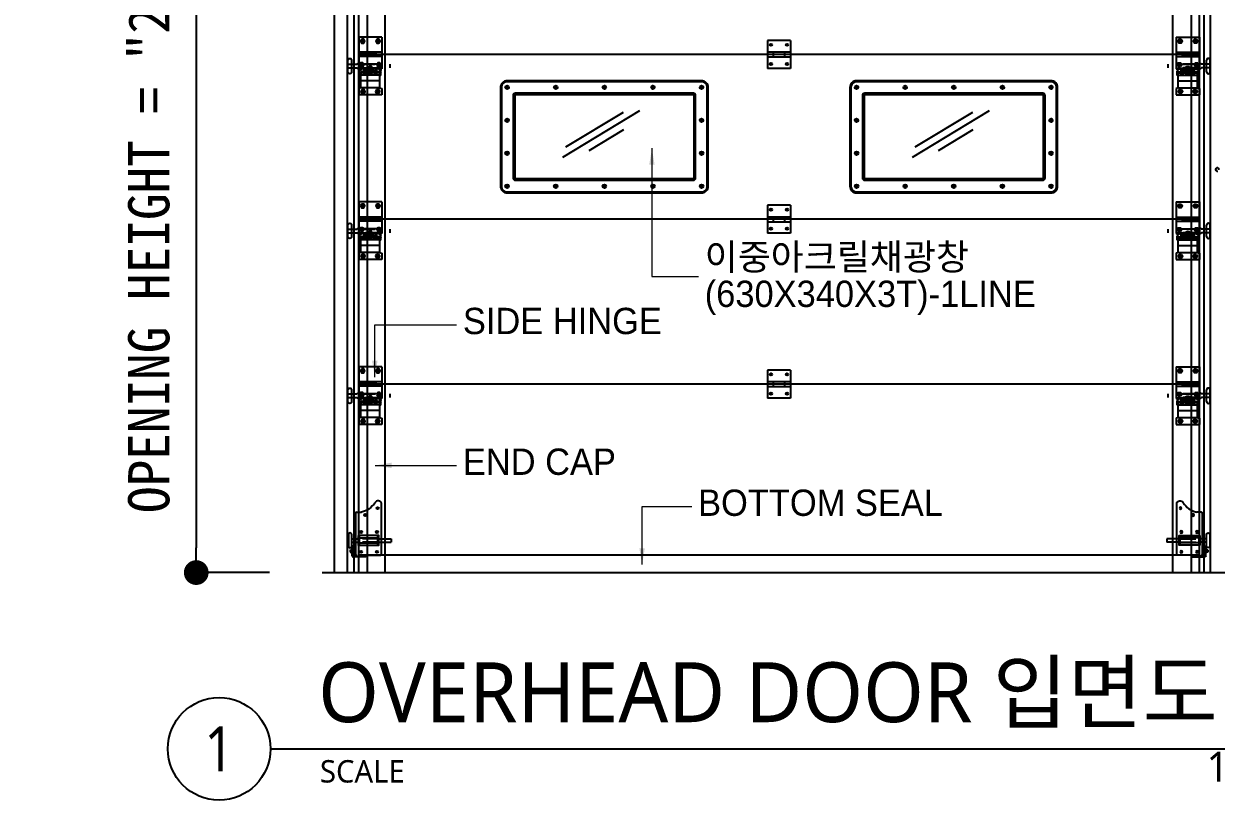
# Model space of a CAD drawing. Header units: millimetres. Extents: x 909 to 159266, y 137 to 21462.
# Drawn here: x 28010 to 31627, y 8669 to 11024 of the extents above; entities that cross this region are included whole.
import ezdxf
from ezdxf.enums import TextEntityAlignment as Align

# ---------------------------------------------------------------- set-up
doc = ezdxf.new("R2010")
doc.units = ezdxf.units.MM
doc.header["$LTSCALE"] = 50
doc.header["$MEASUREMENT"] = 0
doc.linetypes.add('HIDDEN', pattern=[2, 1, -1])
doc.linetypes.add('HIDDEN2', pattern=[0.1875, 0.125, -0.0625])
doc.layers.get('Defpoints').update_dxf_attribs({"color": 181})
for name, color, linetype in [('252', 252, 'Continuous'), ('DIM', 7, 'Continuous'), ('FIN', 5, 'Continuous'), ('OHD Frame', 2, 'Continuous'), ('OHD Panel', 5, 'Continuous'), ('OHD Track', 4, 'Continuous'), ('건축120130$0$MARK', 3, 'Continuous')]:
    doc.layers.add(name, color=color, linetype=linetype)
doc.styles.add('2020음성 1차', font='나눔고딕Bold.ttf')
doc.styles.get("Standard").update_dxf_attribs({"font": 'NanumGothicBold.ttf'})
doc.styles.add('돋움체', font='')
doc.styles.add('울릉도M', font='NanumGothic.ttf')
doc.styles.add('헤드라인', font='')
doc.styles.get('돋움체').set_extended_font_data('DotumChe')
doc.styles.get('헤드라인').set_extended_font_data('HY울릉도M')
doc.dimstyles.new('ISO-25', dxfattribs={"dimtxt": 2.5, "dimasz": 2.5, "dimexe": 1.25, "dimexo": 0.625, "dimtad": 1, "dimtxsty": 'Standard', "dimcen": 2.5, "dimadec": 0, "dimazin": 0, "dimtfac": 1, "dimtmove": 0, "dimatfit": 3, "dimfxl": 1, "dimarcsym": 0})
doc.dimstyles.new('류재성$0', dxfattribs={"dimscale": 50, "dimtxt": 3, "dimasz": 1.5, "dimexe": 0, "dimexo": 2, "dimgap": 1, "dimtad": 1, "dimdec": 0, "dimdsep": 46, "dimlunit": 6, "dimtxsty": '2020음성 1차', "dimblk1": 'DOT', "dimblk2": 'DOT', "dimsah": 1, "dimcen": 0.09, "dimclrt": 4, "dimadec": 0, "dimazin": 0, "dimtfac": 1, "dimtdec": 4, "dimtofl": 0, "dimtmove": 0, "dimatfit": 3, "dimldrblk": 'DOT', "dimfxl": 1, "dimtolj": 1, "dimtzin": 0, "dimarcsym": 0})

# ---------------------------------------------------------------- blocks, each defined once
blk = doc.blocks.new('2인치 BOTTOM HINGE')
for p, q in [((63231.5, 107460), (63231.5, 107614.3)), ((63153.5, 107458), (63153.5, 107584)), ((63156.5, 107587), (63169.6, 107587)), ((63164, 107516.7), (63164, 107486.7)), ((63164, 107509.2), (63221, 107509.2)), ((63221, 107486.7), (63221, 107516.7)), ((63137.3, 107471.9), (63138.1, 107472.5)), ((63137.3, 107466.1), (63138.1, 107465.5)), ((63138.1, 107465.5), (63138.1, 107472.5)), ((63143.3, 107454.8), (63141.6, 107485)), ((63145.3, 107454.9), (63143.6, 107485.1)), ((63150.4, 107473.2), (63150.4, 107464.8)), ((63153.5, 107478), (63150.5, 107473.7)), ((63153.5, 107460), (63150.5, 107464.2)), ((63164, 107494.2), (63221, 107494.2)), ((63156.5, 107454), (63146.3, 107454)), ((63156.5, 107452), (63146.3, 107452)), ((63154.5, 107457), (63155.5, 107457)), ((63156.5, 107452), (63156.5, 107456)), ((63183.5, 107452), (63156.5, 107452)), ((63184.5, 107453), (63184.5, 107454)), ((63187.5, 107457), (63228.5, 107457))]:
    blk.add_line(p, q)
at = {"color": 4}
for p, q in [((63141.5, 107506.7), (63158.5, 107506.7)), ((63141.5, 107496.7), (63158.5, 107496.7)), ((63224, 107506.7), (63261.5, 107506.7)), ((63224, 107496.7), (63261.5, 107496.7)), ((63261.5, 107506.7), (63261.5, 107496.7))]:
    blk.add_line(p, q, dxfattribs=at)
at = {"color": 4, "linetype": 'HIDDEN'}
for p, q in [((63224, 107506.7), (63161, 107506.7)), ((63224, 107496.7), (63161, 107496.7))]:
    blk.add_line(p, q, dxfattribs=at)
at = {"color": 4}
blk.add_lwpolyline([(63136.5, 107479.2), (63136.5, 107479.2, 0.414214), (63141.5, 107484.2), (63141.5, 107519.2, 0.414214), (63136.5, 107524.2), (63136.5, 107524.2, 0.414214), (63131.5, 107519.2), (63131.5, 107484.2, 0.414214)], format="xyb", close=True, dxfattribs=at)
blk.add_lwpolyline([(63161, 107516.7), (63161, 107486.7), (63224, 107486.7), (63224, 107516.7)], close=True)
for points in [[(63137.3, 107471.9), (63137.3, 107466.1)], [(63142.3, 107472.5), (63138.1, 107472.5)], [(63138.1, 107465.5), (63142.7, 107465.5)], [(63150.4, 107472.5), (63144.3, 107472.5)], [(63144.7, 107465.5), (63150.4, 107465.5)]]:
    blk.add_lwpolyline(points)
for centre in [(63182.5, 107578.7), (63220.1, 107599.4), (63170, 107526.8), (63218, 107526.8), (63170, 107466.9), (63218, 107466.9)]:
    blk.add_circle(centre, 3.5)
for centre, radius, start, end in [((63209.9, 107617.8), 3, 320.8937, 332.6187), ((63221.6, 107611.7), 10.2, 14.4424, 152.6187), ((63156.5, 107584), 3, 90, 180), ((63169.6, 107592), 5, 270, 288.8696), ((63142.6, 107485), 1, 357.556, 186.7062), ((63151.4, 107473.2), 1, 145.1037, 180), ((63151.4, 107464.8), 1, 180, 214.8963), ((63146.3, 107455), 3, 183.3665, 270), ((63146.3, 107455), 1, 183.3665, 270), ((63154.5, 107458), 1, 180, 270), ((63155.5, 107456), 1, 0, 90), ((63183.5, 107453), 1, 270, 0), ((63187.5, 107454), 3, 90, 180), ((63228.5, 107460), 3, 270, 0)]:
    blk.add_arc(centre, radius, start, end)
for centre, start, end in [((63159.7, 107506.7), 0, 180), ((63159.7, 107496.7), 180, 0)]:
    blk.add_arc(centre, 1.26, start, end, dxfattribs=at)
blk.add_open_spline([(63212.2, 107615.9), (63206.8, 107609.2), (63195.8, 107595.8), (63179.5, 107590.1), (63171.2, 107587.3)], degree=3, knots=[0.321245, 0.321245, 0.321245, 0.321245, 25.636888, 51.307384, 51.307384, 51.307384, 51.307384])
blk = doc.blocks.new('_Dot')
at = {"layer": 'DIM', "color": 0, "lineweight": -2}
blk.add_line((-0.5, 0), (-1, 0), dxfattribs=at)
at = {"layer": 'DIM', "color": 0, "const_width": 0.5}
blk.add_lwpolyline([(-0.25, 0, 1), (0.25, 0, 1)], format="xyb", close=True, dxfattribs=at)
blk = doc.blocks.new('*D5539')
at = {"layer": '252', "color": 0, "lineweight": -2}
for p, q in [((28755, 11659.3), (28533.3, 11659.3)), ((28533.3, 11584.3), (28533.3, 9434.3)), ((28755, 9359.3), (28533.3, 9359.3))]:
    blk.add_line(p, q, dxfattribs=at)
at = {"layer": 'Defpoints', "color": 0}
for p in [(28855, 11659.3), (28533.3, 9359.3), (28855, 9359.3)]:
    blk.add_point(p, dxfattribs=at)
at = {"layer": '252', "color": 0, "linetype": 'ByBlock', "lineweight": -2, "xscale": 75, "yscale": 75, "zscale": 75}
for p, rotation in [((28533.3, 11659.3), 90), ((28533.3, 9359.3), 270)]:
    blk.add_blockref('_Dot', p, dxfattribs=dict(at, rotation=rotation))
at = {"layer": '252', "color": 4, "insert": (28405.4, 10509.3), "char_height": 125, "attachment_point": 5, "rotation": 90, "style": '돋움체'}
blk.add_mtext('\\A1;OPENING HEIGHT = "2,300"', dxfattribs=at)
blk = doc.blocks.new('2인치 SIDE HINGE')
at = {"color": 8}
for p, q in [((63202.3, 107903.2, 0), (63272.3, 107903.2, 0)), ((63202.3, 107903.2, 0), (63202.3, 107807.2, 0)), ((63272.3, 107903.2, 0), (63272.3, 107807.2, 0)), ((63202.3, 107857.2, 0), (63220.3, 107857.2, 0)), ((63202.3, 107844.2, 0), (63220.3, 107844.2, 0)), ((63220.3, 107857.2, 0), (63220.3, 107844.2, 0)), ((63221.1, 107857.2, 0), (63253.6, 107857.2, 0)), ((63221.1, 107844.2, 0), (63221.1, 107857.2, 0)), ((63221.1, 107844.2, 0), (63253.6, 107844.2, 0)), ((63253.6, 107844.2, 0), (63253.6, 107857.2, 0)), ((63254.3, 107857.2, 0), (63272.3, 107857.2, 0)), ((63254.3, 107857.2, 0), (63254.3, 107844.2, 0)), ((63254.3, 107844.2, 0), (63272.3, 107844.2, 0)), ((63293.8, 107797.7, 0), (63293.8, 107832.7, 0)), ((63305.3, 107797.7, 0), (63305.3, 107832.7, 0)), ((63202.3, 107821.2, 0), (63272.3, 107821.2, 0)), ((63202.3, 107807.2, 0), (63230.3, 107807.2, 0)), ((63208, 107803.5, 0), (63203.3, 107807.2, 0)), ((63205.3, 107786.7, 0), (63205.3, 107800, 0)), ((63205.3, 107786.7, 0), (63208.3, 107786.7, 0)), ((63209.4, 107804.8, 0), (63206.3, 107807.2, 0)), ((63208.3, 107750.2, 0), (63208.3, 107792.3, 0)), ((63208.3, 107787.7, 0), (63266.3, 107787.7, 0)), ((63209.3, 107797.3, 0), (63217.6, 107797.3, 0)), ((63210.3, 107794.3, 0), (63217.3, 107794.3, 0)), ((63217.3, 107789.7, 0), (63217.3, 107794.3, 0)), ((63217.6, 107797.3, 0), (63217.6, 107802.9, 0)), ((63217.6, 107789.8, 0), (63217.6, 107793.7, 0)), ((63217.8, 107796.7, 0), (63217.8, 107802.8, 0)), ((63218.1, 107793.2, 0), (63222.6, 107793.2, 0)), ((63218.3, 107796.2, 0), (63222.3, 107796.2, 0)), ((63222.8, 107796.7, 0), (63222.8, 107802.8, 0)), ((63223.1, 107797.3, 0), (63223.1, 107802.9, 0)), ((63223.1, 107797.3, 0), (63227.9, 107797.3, 0)), ((63223.1, 107789.8, 0), (63223.1, 107793.7, 0)), ((63223.3, 107797.3, 0), (63227.9, 107797.3, 0)), ((63223.3, 107794.3, 0), (63227.9, 107794.3, 0)), ((63223.3, 107794.3, 0), (63227.9, 107794.3, 0)), ((63223.3, 107789.7, 0), (63223.3, 107794.3, 0)), ((63223.3, 107793.8, 0), (63223.3, 107793.8, 0)), ((63228.6, 107799.1, 0), (63227.9, 107797.3, 0)), ((63228.3, 107803.1, 0), (63228.3, 107801.9, 0)), ((63230.3, 107810.3, 0), (63230.3, 107804.4, 0)), ((63230.3, 107804.4, 0), (63237.3, 107801.4, 0)), ((63230.5, 107800.4, 0), (63231.6, 107800.4, 0)), ((63232.1, 107799.7, 0), (63230.7, 107796.2, 0)), ((63236.5, 107807.4, 0), (63231.2, 107809, 0)), ((63232.3, 107788.2, 0), (63232.3, 107799.4, 0)), ((63232.3, 107788.2, 0), (63242.3, 107788.2, 0)), ((63232.5, 107811.9, 0), (63233.2, 107811.9, 0)), ((63232.6, 107795.4, 0), (63232.6, 107798.9, 0)), ((63232.6, 107798.9, 0), (63242.1, 107798.9, 0)), ((63232.6, 107795.4, 0), (63242.1, 107795.4, 0)), ((63232.9, 107812.5, 0), (63233, 107812.6, 0)), ((63233.2, 107812, 0), (63232.9, 107812.3, 0)), ((63232.9, 107811.5, 0), (63233.2, 107811.9, 0)), ((63233.2, 107811.1, 0), (63232.9, 107811.4, 0)), ((63232.9, 107810.6, 0), (63233.2, 107811, 0)), ((63233.2, 107810.2, 0), (63232.9, 107810.5, 0)), ((63232.9, 107809.7, 0), (63233.2, 107810.1, 0)), ((63233.2, 107809.3, 0), (63232.9, 107809.6, 0)), ((63233, 107809, 0), (63233.2, 107809.2, 0)), ((63237.3, 107806.3, 0), (63237.3, 107801.4, 0)), ((63237.3, 107801.4, 0), (63244.3, 107804.4, 0)), ((63238.2, 107807.4, 0), (63243.4, 107809, 0)), ((63241.8, 107812, 0), (63241.5, 107812.3, 0)), ((63241.5, 107811.5, 0), (63241.8, 107811.9, 0)), ((63241.8, 107811.1, 0), (63241.5, 107811.4, 0)), ((63241.5, 107810.6, 0), (63241.8, 107811, 0)), ((63241.8, 107810.2, 0), (63241.5, 107810.5, 0)), ((63241.5, 107809.7, 0), (63241.8, 107810.1, 0)), ((63241.8, 107809.3, 0), (63241.5, 107809.6, 0)), ((63241.5, 107808.8, 0), (63241.8, 107809.2, 0)), ((63241.8, 107811.9, 0), (63242.2, 107811.9, 0)), ((63242.1, 107795.4, 0), (63242.1, 107798.9, 0)), ((63242.3, 107788.2, 0), (63242.3, 107799.4, 0)), ((63242.3, 107797.3, 0), (63251.6, 107797.3, 0)), ((63242.3, 107794.3, 0), (63251.3, 107794.3, 0)), ((63244.3, 107810.3, 0), (63244.3, 107804.4, 0)), ((63244.3, 107807.2, 0), (63272.3, 107807.2, 0)), ((63246.3, 107803.1, 0), (63246.3, 107801.9, 0)), ((63251.3, 107789.7, 0), (63251.3, 107794.3, 0)), ((63251.3, 107793.8, 0), (63251.3, 107793.8, 0)), ((63251.6, 107797.3, 0), (63251.6, 107802.9, 0)), ((63251.6, 107789.8, 0), (63251.6, 107793.7, 0)), ((63251.8, 107796.7, 0), (63251.8, 107802.8, 0)), ((63256.6, 107793.2, 0), (63252.1, 107793.2, 0)), ((63256.3, 107796.2, 0), (63252.3, 107796.2, 0)), ((63256.8, 107796.7, 0), (63256.8, 107802.8, 0)), ((63257.1, 107797.3, 0), (63257.1, 107802.9, 0)), ((63257.1, 107797.3, 0), (63265.3, 107797.3, 0)), ((63257.1, 107789.8, 0), (63257.1, 107793.7, 0)), ((63257.3, 107794.3, 0), (63264.3, 107794.3, 0)), ((63257.3, 107789.7, 0), (63257.3, 107794.3, 0)), ((63265.3, 107804.8, 0), (63268.3, 107807.2, 0)), ((63266.3, 107750.2, 0), (63266.3, 107792.3, 0)), ((63266.3, 107786.7, 0), (63269.3, 107786.7, 0)), ((63266.7, 107803.5, 0), (63271.3, 107807.2, 0)), ((63269.3, 107786.7, 0), (63269.3, 107800, 0)), ((63208.3, 107770.7, 0), (63266.3, 107770.7, 0)), ((63209.3, 107749.2, 0), (63202.3, 107747.2, 0)), ((63202.3, 107747.2, 0), (63202.3, 107728.2, 0)), ((63202.3, 107728.2, 0), (63272.3, 107728.2, 0)), ((63209.3, 107749.2, 0), (63265.3, 107749.2, 0)), ((63265.3, 107749.2, 0), (63272.3, 107747.2, 0)), ((63272.3, 107747.2, 0), (63272.3, 107728.2, 0))]:
    blk.add_line(p, q, dxfattribs=at)
at = {"color": 8, "linetype": 'HIDDEN'}
for p, q in [((63272.3, 107855.7, 0), (63202.3, 107855.7, 0)), ((63272.3, 107845.7, 0), (63202.3, 107845.7, 0)), ((63272.3, 107820.7, 0), (63177.3, 107820.7, 0)), ((63177.3, 107809.7, 0), (63177.3, 107820.7, 0)), ((63272.3, 107809.7, 0), (63177.3, 107809.7, 0)), ((63202.3, 107809.2, 0), (63272.3, 107809.2, 0)), ((63305.3, 107820.7, 0), (63278.3, 107820.7, 0)), ((63305.3, 107809.7, 0), (63278.3, 107809.7, 0))]:
    blk.add_line(p, q, dxfattribs=at)
at = {"color": 8, "elevation": 0}
for points in [[(63217.6, 107896.3), (63220.8, 107890.7), (63217.6, 107885.1), (63211.1, 107885.1), (63207.8, 107890.7), (63211.1, 107896.3)], [(63263.6, 107896.3), (63266.8, 107890.7), (63263.6, 107885.1), (63257.1, 107885.1), (63253.8, 107890.7), (63257.1, 107896.3)], [(63218.6, 107743.8), (63221.8, 107738.2), (63218.6, 107732.6), (63212.1, 107732.6), (63208.8, 107738.2), (63212.1, 107743.8)], [(63262.6, 107743.8), (63265.8, 107738.2), (63262.6, 107732.6), (63256.1, 107732.6), (63252.8, 107738.2), (63256.1, 107743.8)]]:
    blk.add_lwpolyline(points, close=True, dxfattribs=at)
for points in [[(63206, 107821.2), (63208.1, 107824.8), (63214.6, 107824.8), (63216.7, 107821.2)], [(63258, 107821.2), (63260.1, 107824.8), (63266.6, 107824.8), (63268.7, 107821.2)]]:
    blk.add_lwpolyline(points, dxfattribs=at)
at = {"color": 8, "linetype": 'HIDDEN', "elevation": 0}
for points in [[(63216.7, 107821.2), (63217.8, 107819.2), (63214.6, 107813.6), (63208.1, 107813.6), (63204.8, 107819.2), (63206, 107821.2)], [(63268.7, 107821.2), (63269.8, 107819.2), (63266.6, 107813.6), (63260.1, 107813.6), (63256.8, 107819.2), (63258, 107821.2)]]:
    blk.add_lwpolyline(points, dxfattribs=at)
at = {"color": 8}
for centre, radius in [((63214.3, 107890.7, 0), 3.53), ((63214.3, 107890.7, 0), 2.7), ((63260.3, 107890.7, 0), 3.53), ((63260.3, 107890.7, 0), 2.7), ((63215.3, 107738.2, 0), 3.53), ((63215.3, 107738.2, 0), 2.7), ((63259.3, 107738.2, 0), 3.53), ((63259.3, 107738.2, 0), 2.7)]:
    blk.add_circle(centre, radius, dxfattribs=at)
for centre, radius, start, end in [((63211.3, 107819.2, 0), 3.53, 33.9806, 146.0194), ((63263.3, 107819.2, 0), 3.53, 33.9806, 146.0194), ((63299.6, 107832.7, 0), 5.75, 359.8374, 180.1626), ((63210.2, 107799, 0), 4.96, 102.1217, 168.8588), ((63209.3, 107793.3, 0), 4, 90, 180), ((63210.3, 107792.3, 0), 2, 90, 180), ((63209.1, 107804.4, 0), 0.5, 282.1217, 51.4669), ((63211.3, 107819.2, 0), 2.7, 47.0512, 132.9488), ((63216.5, 107793.6, 0), 1.09, 2.0148, 39.6589), ((63220.3, 107792, 0), 3.76, 217.0639, 322.9361), ((63220.3, 107800.4, 0), 3.76, 42.9905, 137.0095), ((63216.7, 107796.6, 0), 1.09, 2.0148, 39.6589), ((63218.1, 107793.7, 0), 0.5, 180, 270), ((63220.3, 107792, 0), 3.51, 218.4112, 321.5888), ((63220.3, 107800.4, 0), 3.51, 44.5745, 135.4255), ((63218.3, 107796.7, 0), 0.5, 180, 270), ((63222.3, 107796.7, 0), 0.5, 270, 0), ((63222.6, 107793.7, 0), 0.5, 270, 0), ((63223.9, 107796.6, 0), 1.09, 140.3411, 177.9852), ((63224.2, 107793.6, 0), 1.09, 140.3411, 177.9852), ((63227.9, 107797.3, 0), 3, 270, 338.125), ((63230.5, 107798.4, 0), 2, 90, 158.125), ((63231.1, 107808.2, 0), 0.811, 82.9492, 174.5861), ((63231.6, 107799.9, 0), 0.5, 338.125, 90), ((63237.3, 107808.5, 0), 14.1, 249.2199, 290.7801), ((63237.3, 107806.2, 0), 14.1, 249.2199, 290.7801), ((63232.9, 107812.4, 0), 0.0908, 135, 225), ((63238.4, 107833.8, 0), 22.2, 255.4144, 258.0189), ((63232.9, 107811.5, 0), 0.0908, 135, 225), ((63238.4, 107832.9, 0), 22.2, 255.4144, 278.8608), ((63232.9, 107810.6, 0), 0.0908, 135, 225), ((63238.4, 107832, 0), 22.2, 255.4144, 278.8608), ((63232.9, 107809.7, 0), 0.0908, 135, 225), ((63238.4, 107831.1, 0), 22.2, 255.4144, 278.8608), ((63233.1, 107811.9, 0), 0.0908, 315, 45), ((63233.1, 107811, 0), 0.0908, 315, 45), ((63233.1, 107810.1, 0), 0.0908, 315, 45), ((63233.1, 107809.2, 0), 0.0908, 315, 45), ((63238.4, 107833.8, 0), 22.2, 265.0057, 278.8608), ((63236, 107806.1, 0), 1.34, 7.0056, 69.4682), ((63238.7, 107806.1, 0), 1.34, 110.5318, 172.9944), ((63241.5, 107812.4, 0), 0.0908, 171.3665, 225), ((63241.5, 107811.5, 0), 0.0908, 135, 225), ((63241.5, 107810.6, 0), 0.0908, 135, 225), ((63241.5, 107809.7, 0), 0.0908, 135, 225), ((63241.7, 107811.9, 0), 0.0908, 315, 45), ((63241.7, 107811, 0), 0.0908, 315, 45), ((63241.7, 107810.1, 0), 0.0908, 315, 45), ((63241.7, 107809.2, 0), 0.0908, 315, 45), ((63243.5, 107808.2, 0), 0.811, 5.4139, 97.0508), ((63250.5, 107793.6, 0), 1.09, 2.0148, 39.6589), ((63254.3, 107792, 0), 3.76, 217.0639, 322.9361), ((63254.3, 107800.4, 0), 3.76, 42.9905, 137.0095), ((63250.7, 107796.6, 0), 1.09, 2.0148, 39.6589), ((63252.1, 107793.7, 0), 0.5, 180, 270), ((63254.3, 107792, 0), 3.51, 218.4112, 321.5888), ((63254.3, 107800.4, 0), 3.51, 44.5745, 135.4255), ((63252.3, 107796.7, 0), 0.5, 180, 270), ((63256.3, 107796.7, 0), 0.5, 270, 360), ((63256.6, 107793.7, 0), 0.5, 270, 0), ((63257.9, 107796.6, 0), 1.09, 140.3411, 177.9852), ((63258.2, 107793.6, 0), 1.09, 140.3411, 177.9852), ((63263.3, 107819.2, 0), 2.7, 47.0512, 132.9488), ((63264.3, 107792.3, 0), 2, 0, 90), ((63265.6, 107804.4, 0), 0.5, 128.5331, 257.8783), ((63265.3, 107793.3, 0), 4, 0, 90), ((63264.5, 107799, 0), 4.96, 11.1412, 77.8783), ((63299.6, 107797.7, 0), 5.75, 179.8374, 0.1626), ((63209.3, 107750.2, 0), 1, 180, 270), ((63265.3, 107750.2, 0), 1, 270, 0)]:
    blk.add_arc(centre, radius, start, end, dxfattribs=at)
at = {"color": 8, "linetype": 'HIDDEN'}
for centre, radius, start, end in [((63275.3, 107819.4, 0), 3.25, 22.4962, 157.5038), ((63211.3, 107819.2, 0), 3.53, 146.0194, 33.9806), ((63211.3, 107819.2, 0), 2.7, 132.9488, 47.0512), ((63263.3, 107819.2, 0), 3.53, 146.0194, 33.9806), ((63263.3, 107819.2, 0), 2.7, 132.9488, 47.0512), ((63275.3, 107810.9, 0), 3.25, 202.4962, 337.5038)]:
    blk.add_arc(centre, radius, start, end, dxfattribs=at)
at = {"color": 8}
for centre, major_axis, ratio, start_param, end_param in [((63237.3, 107803.1, 0), (-9, 0), 0.331338, 5.603511, 10.104452), ((63237.3, 107801.9, 0), (-9, 0), 0.331338, 0, 0.583751), ((63237.3, 107810.3, 0), (-7, 0), 0.311178, 5.481577, 10.226387), ((63237.3, 107801.9, 0), (-9, 0), 0.331338, 0.935022, 3.141593), ((63237.3, 107809.2, 0), (-4.5, 0), 0.246975, 0.264484, 3.078253)]:
    blk.add_ellipse(centre, major_axis=major_axis, ratio=ratio, start_param=start_param, end_param=end_param, dxfattribs=at)
at = {"color": 8, "extrusion": (0, 0, -1)}
blk.add_ellipse((63237.3, 107804.4, 0), major_axis=(7, 0), ratio=0.426006, start_param=6.283185, end_param=9.424778, dxfattribs=at)
at = {"color": 8}
blk.add_ellipse((63237.3, 107812.9, 0), major_axis=(-4.5, 0), ratio=0.246975, dxfattribs=at)
blk = doc.blocks.new('채광창 630X340X3T')
at = {"elevation": 0}
for points in [[(95296.2, -22646.9), (95296.2, -22346.9, 0.414214), (95276.2, -22326.9), (94686.2, -22326.9, 0.414214), (94666.2, -22346.9), (94666.2, -22646.9, 0.414214), (94686.2, -22666.9), (95276.2, -22666.9, 0.414214)], [(95293.2, -22646.9), (95293.2, -22346.9, 0.414214), (95276.2, -22329.9), (94686.2, -22329.9, 0.414214), (94669.2, -22346.9), (94669.2, -22646.9, 0.414214), (94686.2, -22663.9), (95276.2, -22663.9, 0.414214)], [(95258.2, -22621.9), (95258.2, -22371.9, 0.414214), (95251.2, -22364.9), (94711.2, -22364.9, 0.414214), (94704.2, -22371.9), (94704.2, -22621.9, 0.414214), (94711.2, -22628.9), (95251.2, -22628.9, 0.414214)], [(95253.2, -22621.9), (95253.2, -22371.9, 0.414214), (95251.2, -22369.9), (94711.2, -22369.9, 0.414214), (94709.2, -22371.9), (94709.2, -22621.9, 0.414214), (94711.2, -22623.9), (95251.2, -22623.9, 0.414214)]]:
    blk.add_lwpolyline(points, format="xyb", close=True, dxfattribs=at)
at = {"color": 4, "elevation": 0, "flags": 128}
for points in [[(95088.1, -22418.3), (94854.5, -22559.2)], [(95038.2, -22423.1), (94863, -22528.8)], [(95039.5, -22475.8), (94933.7, -22539.6)]]:
    blk.add_lwpolyline(points, dxfattribs=at)
for centre, radius in [((94686.2, -22346.9, 0), 5.5), ((94686.2, -22346.9, 0), 2.25), ((94833.7, -22346.9, 0), 5.5), ((94833.7, -22346.9, 0), 2.25), ((94981.2, -22346.9, 0), 5.5), ((94981.2, -22346.9, 0), 2.25), ((95128.7, -22346.9, 0), 5.5), ((95128.7, -22346.9, 0), 2.25), ((95276.2, -22346.9, 0), 5.5), ((95276.2, -22346.9, 0), 2.25), ((94686.2, -22446.9, 0), 5.5), ((94686.2, -22446.9, 0), 2.25), ((95276.2, -22446.9, 0), 5.5), ((95276.2, -22446.9, 0), 2.25), ((94686.2, -22546.9, 0), 5.5), ((94686.2, -22546.9, 0), 2.25), ((95276.2, -22546.9, 0), 5.5), ((95276.2, -22546.9, 0), 2.25), ((94686.2, -22646.9, 0), 5.5), ((94833.7, -22646.9, 0), 5.5), ((94981.2, -22646.9, 0), 5.5), ((95128.7, -22646.9, 0), 5.5), ((95276.2, -22646.9, 0), 5.5), ((94686.2, -22646.9, 0), 2.25), ((94833.7, -22646.9, 0), 2.25), ((94981.2, -22646.9, 0), 2.25), ((95128.7, -22646.9, 0), 2.25), ((95276.2, -22646.9, 0), 2.25)]:
    blk.add_circle(centre, radius)
blk = doc.blocks.new('*U5509')
at = {"rotation": 180}
blk.add_blockref('채광창 630X340X3T', (95726.2, -22746.9, 0), dxfattribs=at)
blk = doc.blocks.new('*U5508')
at = {"color": 0, "linetype": 'ByBlock', "lineweight": -2, "transparency": 16777216, "rotation": 180}
for p in [(29420.6, 9959.6, 0), (30480.6, 9959.6, 0)]:
    blk.add_blockref('*U5509', p, dxfattribs=at)
blk = doc.blocks.new('CENTER HINGE')
at = {"color": 0}
for p, q in [((94393.2, -23219.4, 0), (94323.2, -23219.4, 0)), ((94323.2, -23254.4, 0), (94393.2, -23254.4, 0)), ((94341.2, -23269.4, 0), (94341.2, -23254.4, 0)), ((94375.2, -23254.4, 0), (94375.2, -23269.4, 0)), ((94323.2, -23269.4, 0), (94393.2, -23269.4, 0)), ((94393.2, -23304.4, 0), (94323.2, -23304.4, 0))]:
    blk.add_line(p, q, dxfattribs=at)
for p, q in [((94323.2, -23219.4, 0), (94323.2, -23304.4, 0)), ((94393.2, -23219.4, 0), (94393.2, -23304.4, 0))]:
    blk.add_line(p, q)
for centre in [(94333.7, -23232.9, 0), (94382.7, -23232.9, 0), (94333.7, -23290.9, 0), (94382.7, -23290.9, 0)]:
    blk.add_circle(centre, 3.5, dxfattribs=at)
blk = doc.blocks.new('*U5511')
at = {"rotation": 269.9999999994664}
blk.add_blockref('CENTER HINGE', (23833.8, 95553.2, 0), dxfattribs=at)
blk = doc.blocks.new('*U5510')
at = {"color": 0, "linetype": 'ByBlock', "lineweight": -2, "transparency": 16777216, "rotation": 90.00000000067517}
for p in [(30400.6, 10387.7, 0), (30400.6, 9887.7, 0), (30400.6, 9387.7, 0), (30400.6, 8887.7, 0)]:
    blk.add_blockref('*U5511', p, dxfattribs=at)

msp = doc.modelspace()

# ---------------------------------------------------------------- linework, layer by layer
at = {"linetype": 'Continuous'}
for p, q in [((29026.3, 9359.3), (29026.3, 11809.3)), ((29106.3, 9359.3), (29106.3, 11809.3))]:
    msp.add_line(p, q, dxfattribs=at)
for p, q in [((31496.3, 9359.3), (31496.3, 11809.3)), ((31576.3, 9359.3), (31576.3, 11809.3)), ((31576.3, 9412.3), (29026.3, 9412.3)), ((28915.4, 9359.3), (31708.6, 9359.3))]:
    msp.add_line(p, q)
at = {"layer": 'FIN', "color": 0}
msp.add_arc((31630.5, 10582), 5.2, 351.7822, 293.8533, dxfattribs=at)
at = {"layer": 'OHD Frame'}
msp.add_line((28951.3, 12815.9), (28951.3, 9359.3), dxfattribs=at)
at = {"layer": 'OHD Frame', "color": 1, "linetype": 'HIDDEN2', "ltscale": 0.2}
for p, q in [((29051.3, 11809.3), (29051.3, 9359.3)), ((31551.3, 11809.3), (31551.3, 9359.3))]:
    msp.add_line(p, q, dxfattribs=at)
at = {"layer": 'OHD Panel', "color": 0}
for p, q in [((31576.3, 10931.3), (29026.3, 10931.3)), ((31576.3, 10431.3), (29026.3, 10431.3)), ((31576.3, 9931.3), (29026.3, 9931.3))]:
    msp.add_line(p, q, dxfattribs=at)
at = {"layer": 'OHD Track'}
for p, q in [((28992, 9359.3), (28992, 12547.2)), ((29012, 9359.3), (29012, 12547.2)), ((31590.6, 9359.3), (31590.6, 12547.2)), ((31610.6, 9359.3), (31610.6, 12547.2))]:
    msp.add_line(p, q, dxfattribs=at)
at = {"layer": '건축120130$0$MARK', "color": 4}
msp.add_line((28758.2, 8824.5), (31887.7, 8824.5), dxfattribs=at)
msp.add_circle((28602.7, 8824.5), 155.5, dxfattribs=at)

# ---------------------------------------------------------------- block references
for name in ['*U5510', '*U5508']:
    msp.add_blockref(name, (1095.7, 471.6))
at = {"color": 0, "xscale": -1}
for name, p in [('2인치 SIDE HINGE', (92298.6, -96919.4)), ('2인치 SIDE HINGE', (92298.6, -97419.4)), ('2인치 SIDE HINGE', (92298.6, -97919.4)), ('2인치 BOTTOM HINGE', (94739.2, -98044.7))]:
    msp.add_blockref(name, p, dxfattribs=at)
at = {"color": 0}
for name, p in [('2인치 SIDE HINGE', (-31696, -96919.4)), ('2인치 SIDE HINGE', (-31696, -97419.4)), ('2인치 SIDE HINGE', (-31696, -97919.4)), ('2인치 BOTTOM HINGE', (-34136.6, -98044.7))]:
    msp.add_blockref(name, p, dxfattribs=at)

# ---------------------------------------------------------------- texts
at = {"color": 3, "style": '헤드라인'}
for s, height, p in [('이중아크릴채광창', 79.83, (30075.8, 10277.1)), ('(630X340X3T)-1LINE', 79.834, (30075.8, 10165)), ('SIDE HINGE', 79.83, (29342.2, 10082.6)), ('END CAP', 79.83, (29342.2, 9655.7)), ('BOTTOM SEAL', 79.834, (30055.7, 9531.3))]:
    msp.add_text(s, height=height, dxfattribs=at).set_placement(p)
at = {"layer": '건축120130$0$MARK', "color": 0, "style": '울릉도M'}
for s, height, p in [('OVERHEAD DOOR 입면도', 181.426, (28903, 8905.5)), ('SCALE', 68.03, (28908.6, 8722.4))]:
    msp.add_text(s, height=height, dxfattribs=at).set_placement(p)
at = {"layer": '건축120130$0$MARK', "color": 0, "style": '울릉도M', "width": 0.875}
msp.add_text('1', height=136.1, dxfattribs=at).set_placement((28602.7, 8824.5), align=Align.MIDDLE)
at = {"layer": '건축120130$0$MARK', "color": 0, "style": '울릉도M'}
msp.add_text('1/60', height=90.71, dxfattribs=at).set_placement((31845, 8725.1), align=Align.RIGHT)

# ---------------------------------------------------------------- dimensions: what is measured, and where the dimension line sits
at = {"layer": '252', "color": 0}
dim = msp.add_linear_dim(base=(28533.3, 9359.3), p1=(28855, 11659.3), p2=(28855, 9359.3), angle=90, text='OPENING HEIGHT = "<>"', dimstyle='류재성$0', override={"dimtxt": 2.5, "dimtxsty": '돋움체'}, dxfattribs=at)
dim.commit()
dim.dimension.update_dxf_attribs({"geometry": '*D5539', "text_midpoint": (28405.4, 10509.3)})

# ---------------------------------------------------------------- leaders
for points in [[(29915.6, 10646.3), (29915.6, 10257.2), (30056.7, 10257.2)], [(29075, 9952), (29075, 10111.3), (29323.2, 10111.3)], [(29075.9, 9684.4), (29323.2, 9684.4)], [(29885.7, 9383.3), (29885.7, 9560), (30036.6, 9560)]]:
    msp.add_leader(points, dimstyle='ISO-25', override={"dimasz": 50, "dimtad": 0, "dimclrd": 1, "dimlwd": 9})

doc.saveas('drawing.dxf')
